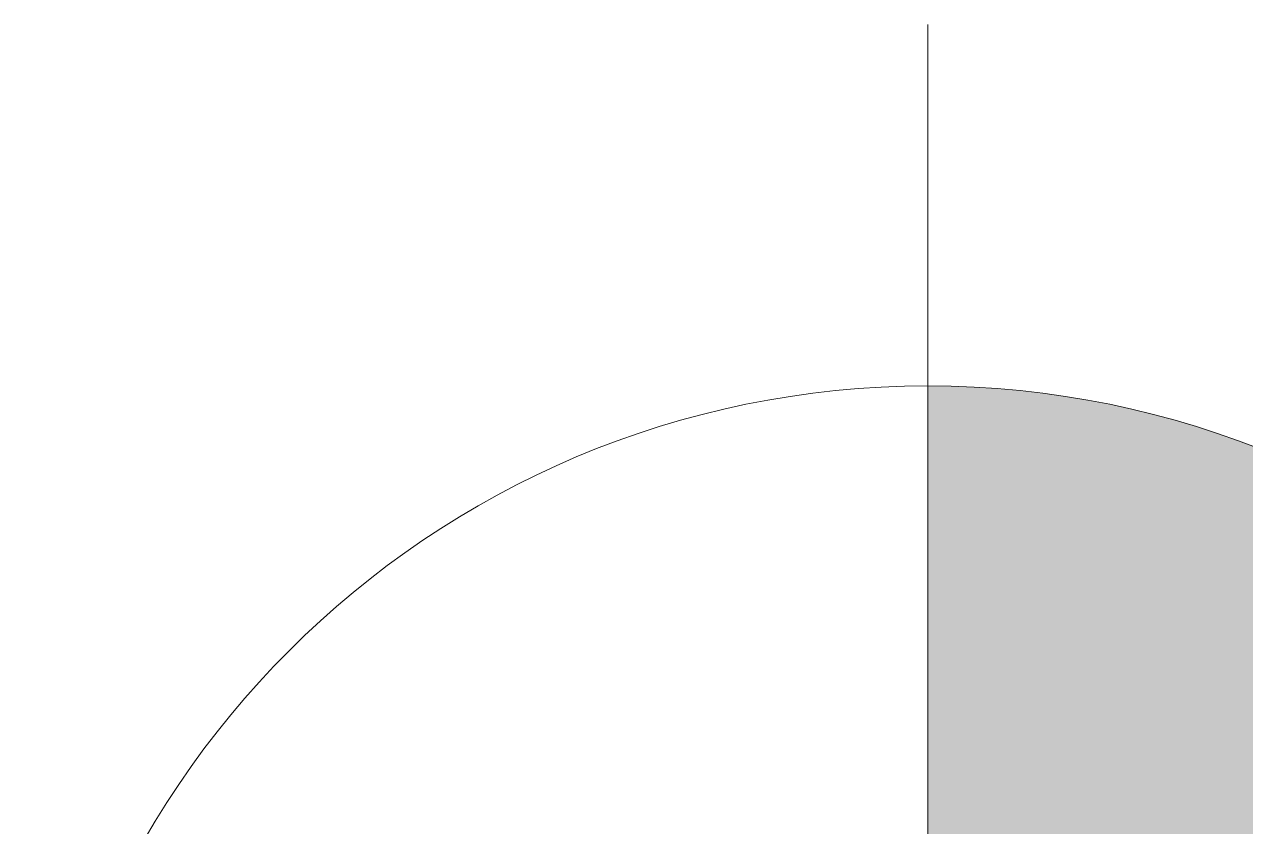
# Model space of a CAD drawing. Extents: x -9058 to 11890, y 0 to 8245.
# Drawn here: x 1655.8 to 1723.4, y 3039.1 to 3083.5 of the extents above; entities that cross this region are included whole.
import ezdxf
from ezdxf.enums import TextEntityAlignment as Align

# ---------------------------------------------------------------- set-up
doc = ezdxf.new("R2010")
doc.units = 0
doc.header["$MEASUREMENT"] = 0
doc.linetypes.add('DASHDOT', pattern=[1, 0.5, -0.25, 0, -0.25])
doc.layers.get('0').update_dxf_attribs({"color": 9, "lineweight": 9})
for name, color, linetype, lineweight in [('21', 9, 'Continuous', 9), ('21 @ 10 (2)', 9, 'Continuous', 9), ('21 @ 10 (3)', 9, 'Continuous', 9), ('21 @ 20', 9, 'Continuous', 9)]:
    doc.layers.add(name, color=color, linetype=linetype, lineweight=lineweight)
doc.styles.add('Arial', font='arial.ttf', dxfattribs={"height": 2.5})

# ---------------------------------------------------------------- blocks, each defined once
blk = doc.blocks.new('0a_elevationtarget-p')
h = blk.add_hatch(color=256)
h.paths.add_polyline_path([(2.5, 0, 0.414214), (0, 2.5), (0, 0)])
h.paths.add_polyline_path([(0, 0), (-2.5, 0, 0.414214), (0, -2.5)])
blk.add_line((0, -3.5), (0, 3.5))
blk.add_circle((0, 0), 2.5)
at = {"style": 'Arial'}
blk.add_attdef('BITMISKOT', text='', height=2, dxfattribs=at).set_placement((4.5, 0), align=Align.BOTTOM_LEFT)
blk.add_attdef('KABAKOT', text='', height=2, dxfattribs=at).set_placement((4.5, -0.5921), align=Align.TOP_LEFT)
blk = doc.blocks.new('*U1855')
at = {"layer": '21 @ 10 (2)', "xscale": 10, "yscale": 10, "zscale": -10, "rotation": 180}
blk.add_blockref('0a_elevationtarget-p', (1705.85, 3013.499), dxfattribs=at)
at = {"layer": '21 @ 10 (3)', "xscale": 10, "yscale": 10, "zscale": -10, "rotation": 180}
blk.add_blockref('0a_elevationtarget-p', (1705.85, 3013.499), dxfattribs=at)
at = {"layer": '21 @ 20', "xscale": 20, "yscale": 20, "zscale": -20, "rotation": 180}
blk.add_blockref('0a_elevationtarget-p', (1705.85, 3013.499), dxfattribs=at)
blk = doc.blocks.new('*U1887')
at = {"layer": '21 @ 10 (2)', "xscale": 10, "yscale": 10, "zscale": -10, "rotation": 180}
blk.add_blockref('0a_elevationtarget-p', (1705.85, 3013.499), dxfattribs=at)
at = {"layer": '21 @ 10 (3)', "xscale": 10, "yscale": 10, "zscale": -10, "rotation": 180}
blk.add_blockref('0a_elevationtarget-p', (1705.85, 3013.499), dxfattribs=at)
at = {"layer": '21 @ 20', "xscale": 20, "yscale": 20, "zscale": -20, "rotation": 180}
blk.add_blockref('0a_elevationtarget-p', (1705.85, 3013.499), dxfattribs=at)

msp = doc.modelspace()

# ---------------------------------------------------------------- block references
at = {"layer": '21', "color": 6, "linetype": 'DASHDOT'}
for name in ['*U1855', '*U1887']:
    msp.add_blockref(name, (0, 0), dxfattribs=at)

doc.saveas('drawing.dxf')
